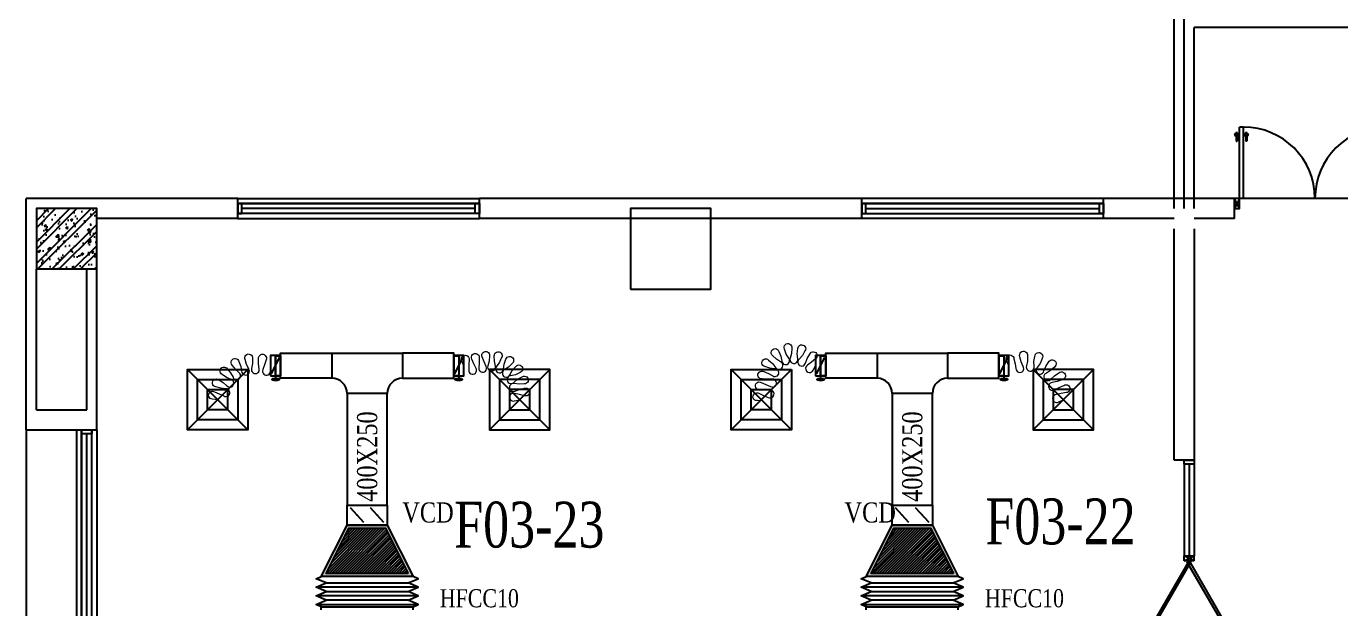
# Model space of a CAD drawing. Header units: metres. Extents: x 352651 to 1421851, y -87441 to -24441.
# Drawn here: x 545077 to 558133, y -38153 to -32364 of the extents above; entities that cross this region are included whole.
import ezdxf

# ---------------------------------------------------------------- set-up
doc = ezdxf.new("R2010")
doc.units = ezdxf.units.M
doc.header["$LTSCALE"] = 300
doc.header["$MEASUREMENT"] = 0
for name, color, linetype in [('bat noi mem', 4, 'CONTINUOUS'), ('CUA', 8, 'CONTINUOUS'), ('CUAGIO', 2, 'CONTINUOUS'), ('HATCH', 145, 'CONTINUOUS'), ('KT', 1, 'CONTINUOUS'), ('NOITHAT', 145, 'CONTINUOUS'), ('THAY', 9, 'CONTINUOUS'), ('thiet bi', 11, 'CONTINUOUS'), ('TUONG', 7, 'CONTINUOUS'), ('vach', 6, 'CONTINUOUS')]:
    doc.layers.add(name, color=color, linetype=linetype)
doc.layers.add('noi mem', color=5, linetype='BATTING', lineweight=0)
doc.styles.add('PHU', font='vntimeh.shx', dxfattribs={"width": 0.8})
doc.styles.add('ROMANS', font='romans.shx', dxfattribs={"width": 0.75, "bigfont": 'romancvn.shx'})
doc.linetypes.add('BATTING', pattern='A,0.0001,-0.1,[134,ltypeshp.shx,S=0.1,R=0,X=-0.1,Y=0],-0.2,[134,ltypeshp.shx,S=0.1,R=180,X=0.1,Y=0],-0.1', length=0.4001)
pattern_1 = [(0, (-273509.999, -63000.001), (4.6875, 9.375), [0, -9.375])]
pattern_2 = [(45, (-273510, -63000), (-13.25825215, 13.25825215), [])]

# ---------------------------------------------------------------- blocks, each defined once
blk = doc.blocks.new('c1800')
at = {"layer": 'CUA', "ltscale": 0.2}
for p, q in [((22, 661), (22, 607)), ((50, 0), (50, 710)), ((90, 710), (50, 710)), ((90, 0), (90, 710)), ((118, 661), (118, 607)), ((1482, 661), (1482, 607)), ((1510, 0), (1510, 710)), ((1510, 710), (1550, 710)), ((1550, 0), (1550, 710)), ((1578, 661), (1578, 607)), ((47, 635), (-2, 635)), ((16, 619), (16, 570)), ((16, 570), (28, 570)), ((28, 619), (28, 570)), ((93, 635), (142, 635)), ((112, 619), (112, 570)), ((124, 570), (112, 570)), ((124, 619), (124, 570)), ((1507, 635), (1458, 635)), ((1476, 619), (1476, 570)), ((1476, 570), (1488, 570)), ((1488, 619), (1488, 570)), ((1553, 635), (1602, 635)), ((1572, 619), (1572, 570)), ((1584, 570), (1572, 570)), ((1584, 619), (1584, 570)), ((50, 0), (0, -100)), ((50, -100), (0, 0)), ((50, -100), (50, 0)), ((90, 0), (50, 0)), ((1510, 0), (1550, 0)), ((1550, -100), (1550, 0)), ((1550, -100), (1600, 0)), ((1550, 0), (1600, -100)), ((50, -100), (50, -100)), ((1550, -100), (1550, -100))]:
    blk.add_line(p, q, dxfattribs=at)
for points in [[(50, 0), (0, 0), (0, -100), (50, -100)], [(1550, 0), (1600, 0), (1600, -100), (1550, -100)]]:
    blk.add_lwpolyline(points, close=True, dxfattribs=at)
for centre in [(22, 635), (118, 635), (1482, 635), (1578, 635)]:
    blk.add_circle(centre, 17.3, dxfattribs=at)
for centre, start, end in [((90, 0), 0, 90), ((1510, 0), 90, 180)]:
    blk.add_arc(centre, 710, start, end, dxfattribs=at)
blk = doc.blocks.new('cot1')
at = {"layer": 'vach'}
blk.add_lwpolyline([(-400, -400), (400, -400), (400, 400), (-400, 400)], close=True, dxfattribs=at)
blk = doc.blocks.new('SAD')
at = {"layer": 'CUAGIO', "color": 8}
for p, q in [((-300, -300), (300, 300)), ((300, -300), (-300, 300))]:
    blk.add_line(p, q, dxfattribs=at)
at = {"layer": 'CUAGIO'}
blk.add_lwpolyline([(300, -300), (300, 300), (-300, 300), (-300, -300)], close=True, dxfattribs=at)
at = {"layer": 'CUAGIO', "color": 8}
for points in [[(200, -200), (200, 200), (-200, 200), (-200, -200)], [(100, -100), (100, 100), (-100, 100), (-100, -100)]]:
    blk.add_lwpolyline(points, close=True, dxfattribs=at)
blk = doc.blocks.new('1-van gio D200')
at = {"layer": 'CUAGIO'}
h = blk.add_hatch(dxfattribs=at)
h.set_pattern_fill('ANSI31', color=256, scale=100, style=0)
edge = h.paths.add_edge_path()
edge.add_ellipse((486127, -58494), major_axis=(-38.1, 0), ratio=0.310482, start_angle=0, end_angle=360, ccw=False)
for p, q in [((486167, -58437), (486087, -58277)), ((486127, -58257), (486127, -58494))]:
    blk.add_line(p, q, dxfattribs=at)
at = {"layer": 'CUAGIO', "const_width": 3}
for points in [[(486127, -58457), (486177, -58457), (486177, -58257), (486077, -58257), (486077, -58457), (486127, -58457)], [(486167, -58437), (486087, -58277)], [(486127, -58257), (486127, -58494)]]:
    blk.add_lwpolyline(points, dxfattribs=at)
at = {"layer": 'CUAGIO'}
blk.add_lwpolyline([(486177, -58457), (486077, -58457), (486077, -58257), (486177, -58257)], close=True, dxfattribs=at)
at = {"layer": 'CUAGIO', "const_width": 5.35}
blk.add_lwpolyline([(486131, -58357, -1), (486123, -58357, -1)], format="xyb", close=True, dxfattribs=at)
at = {"layer": 'CUAGIO', "extrusion": (0, 0, -1)}
blk.add_ellipse((486127, -58494), major_axis=(-38.1, 0), ratio=0.310482, start_param=-1.570796, end_param=4.712389, dxfattribs=at)

msp = doc.modelspace()

# ---------------------------------------------------------------- hatches: boundary and pattern name
at = {"layer": 'CUAGIO'}
h = msp.add_hatch(dxfattribs=at)
h.set_pattern_fill('DOTS', color=256, scale=150, style=0)
h.set_pattern_definition(pattern_1)
h.paths.add_polyline_path([(548871.3, -37802.7), (548054.8, -37802.7), (548281.5, -37352.7), (548644.6, -37352.7)], flags=16)
h.paths.add_polyline_path([(548920, -37832.7), (548006, -37832.7), (548263, -37322.7), (548663, -37322.7)])
h = msp.add_hatch(dxfattribs=at)
h.set_pattern_fill('DOTS', color=256, scale=150, style=0)
h.set_pattern_definition(pattern_1)
h.paths.add_polyline_path([(554285.5, -37802.7), (553469, -37802.7), (553695.7, -37352.7), (554058.8, -37352.7)], flags=16)
h.paths.add_polyline_path([(554334.2, -37832.7), (553420.2, -37832.7), (553677.2, -37322.7), (554077.2, -37322.7)])
h = msp.add_hatch(dxfattribs=at)
h.set_pattern_fill('ANSI31', color=256, scale=150, style=0)
h.set_pattern_definition(pattern_2)
h.paths.add_polyline_path([(548871.3, -37802.7), (548054.8, -37802.7), (548281.5, -37352.7), (548644.6, -37352.7)])
h = msp.add_hatch(dxfattribs=at)
h.set_pattern_fill('ANSI31', color=256, scale=150, style=0)
h.set_pattern_definition(pattern_2)
h.paths.add_polyline_path([(554285.5, -37802.7), (553469, -37802.7), (553695.7, -37352.7), (554058.8, -37352.7)])
at = {"layer": 'NOITHAT', "linetype": 'Continuous'}
h = msp.add_hatch(dxfattribs=at)
h.set_pattern_fill('ANSI32,_O', color=256, scale=400)
h.set_pattern_definition([(45, (175579.86, -347466.49), (-106.066017, 106.066017), []), (45, (175650.57, -347466.49), (-106.066017, 106.066017), [])])
h.paths.add_polyline_path([(545477.2, -34575.5), (545477.2, -34175.5), (545177.2, -34175.5), (545177.2, -34575.5)])
h.paths.add_polyline_path([(545777.2, -34575.5), (545777.2, -34175.5), (545477.2, -34175.5), (545477.2, -34575.5)])
h.paths.add_polyline_path([(545477.2, -34575.5), (545477.2, -34775.5), (545777.2, -34775.5), (545777.2, -34575.5)])
h.paths.add_polyline_path([(545477.2, -34775.5), (545477.2, -34575.5), (545177.2, -34575.5), (545177.2, -34775.5)])
h = msp.add_hatch(dxfattribs=at)
h.set_pattern_fill('AR-CONC,_O', color=256, scale=30)
h.set_pattern_definition([(50, (175579.86, -347466.49), (215.178055, -18.82564), [22.5, -247.5]), (355, (175579.86, -347466.49), (-41.6254, 225.65764), [18, -198]), (100.4514, (175597.79, -347468.05), (173.552815, 206.83186), [19.12206, -210.34263]), (46.1842, (175579.86, -347406.49), (320.17231, -49.6557), [33.75, -371.25]), (96.6356, (175606.54, -347410.62), (280.39881, 292.23536), [28.68309, -315.5139]), (351.1842, (175579.86, -347406.5), (280.39858, 292.23558), [27, -297]), (21, (175609.86, -347421.49), (179.072116, -120.78567), [22.5, -247.5]), (326, (175609.86, -347421.49), (72.9946, 217.54501), [18, -198]), (71.4514, (175624.78, -347431.55), (252.06679, 96.75915), [19.12206, -210.34263]), (37.5, (175579.86, -347466.486), (3.647957, 99.868156), [0, -195.6, 0, -201, 0, -198.75]), (7.5, (175579.86, -347466.49), (78.920861, 118.323514), [0, -114.6, 0, -191.1, 0, -75.75]), (327.5, (175512.96, -347466.486), (160.146731, -6.766462), [0, -75, 0, -234, 0, -310.5]), (317.5, (175482.96, -347466.49), (174.95585, 30.031495), [0, -97.5, 0, -155.4, 0, -220.5])])
h.paths.add_polyline_path([(545477.2, -34575.5), (545477.2, -34175.5), (545177.2, -34175.5), (545177.2, -34575.5)])
h.paths.add_polyline_path([(545777.2, -34575.5), (545777.2, -34175.5), (545477.2, -34175.5), (545477.2, -34575.5)])
h.paths.add_polyline_path([(545477.2, -34575.5), (545477.2, -34775.5), (545777.2, -34775.5), (545777.2, -34575.5)])
h.paths.add_polyline_path([(545477.2, -34775.5), (545477.2, -34575.5), (545177.2, -34575.5), (545177.2, -34775.5)])

# ---------------------------------------------------------------- linework, layer by layer
at = {"layer": 'bat noi mem'}
for p, q in [((548920, -37832.7), (548006, -37832.7)), ((554334.2, -37832.7), (553420.2, -37832.7)), ((548970, -37939.8), (547956, -37939.8)), ((548056, -37897), (548870, -37897)), ((548056, -37982.7), (548870, -37982.7)), ((554384.2, -37939.8), (553370.2, -37939.8)), ((553470.2, -37897), (554284.2, -37897)), ((553470.2, -37982.7), (554284.2, -37982.7)), ((548970, -38025.6), (547956, -38025.6)), ((547956, -38111.3), (548970, -38111.3)), ((548870, -38068.4), (548056, -38068.4)), ((554384.2, -38025.6), (553370.2, -38025.6)), ((553370.2, -38111.3), (554384.2, -38111.3)), ((554284.2, -38068.4), (553470.2, -38068.4))]:
    msp.add_line(p, q, dxfattribs=at)
for points in [[(548006, -38132.7), (547956, -38111.3), (548056, -38068.4), (547956, -38025.6), (548056, -37982.7), (547956, -37939.8), (548056, -37897), (547956, -37854.1), (548006, -37832.7)], [(548920, -38132.7), (548970, -38111.3), (548870, -38068.4), (548970, -38025.6), (548870, -37982.7), (548970, -37939.8), (548870, -37897), (548970, -37854.1), (548920, -37832.7)], [(553420.2, -38132.7), (553370.2, -38111.3), (553470.2, -38068.4), (553370.2, -38025.6), (553470.2, -37982.7), (553370.2, -37939.8), (553470.2, -37897), (553370.2, -37854.1), (553420.2, -37832.7)], [(554334.2, -38132.7), (554384.2, -38111.3), (554284.2, -38068.4), (554384.2, -38025.6), (554284.2, -37982.7), (554384.2, -37939.8), (554284.2, -37897), (554384.2, -37854.1), (554334.2, -37832.7)]]:
    msp.add_lwpolyline(points, dxfattribs=at)
at = {"layer": 'CUA', "linetype": 'Continuous'}
for p, q in [((547177.2, -34125.5), (549577.2, -34125.5)), ((549577.2, -34125.5), (547177.2, -34125.5)), ((549537.2, -34175.5), (547217.2, -34175.5)), ((555777.2, -34125.5), (553377.2, -34125.5)), ((553377.2, -34125.5), (555777.2, -34125.5)), ((553417.2, -34175.5), (555737.2, -34175.5)), ((549577.2, -34225.5), (547177.2, -34225.5)), ((553377.2, -34225.5), (555777.2, -34225.5)), ((545627.2, -36375.5), (545627.2, -38775.5)), ((545627.2, -38775.5), (545627.2, -36375.5)), ((545677.2, -38735.5), (545677.2, -36415.5)), ((545727.2, -38775.5), (545727.2, -36375.5)), ((556577.2, -36715.5), (556577.2, -37625.5)), ((556627.2, -36715.5), (556627.2, -37625.5)), ((556677.2, -36715.5), (556677.2, -37625.5))]:
    msp.add_line(p, q, dxfattribs=at)
at = {"layer": 'CUA'}
for p, q in [((556577.2, -37625.5), (556676.8, -37625.5)), ((556676.8, -37678.3), (556577.2, -37625.5)), ((556577.2, -37678.3), (556676.8, -37625.5)), ((556577.2, -37678.3), (556577.2, -37625.5)), ((556676.8, -37678.3), (556577.2, -37678.3)), ((556676.8, -37678.3), (556676.8, -37625.5))]:
    msp.add_line(p, q, dxfattribs=at)
at = {"layer": 'CUA', "linetype": 'Continuous'}
for points in [[(547177.2, -34225.5), (547217.2, -34225.5), (547217.2, -34125.5), (547177.2, -34125.5)], [(549577.2, -34225.5), (549537.2, -34225.5), (549537.2, -34125.5), (549577.2, -34125.5)], [(553377.2, -34225.5), (553417.2, -34225.5), (553417.2, -34125.5), (553377.2, -34125.5)], [(555777.2, -34225.5), (555737.2, -34225.5), (555737.2, -34125.5), (555777.2, -34125.5)], [(545727.2, -36375.5), (545727.2, -36415.5), (545627.2, -36415.5), (545627.2, -36375.5)], [(556677.2, -36675.5), (556677.2, -36715.5), (556577.2, -36715.5), (556577.2, -36675.5)]]:
    msp.add_lwpolyline(points, close=True, dxfattribs=at)
at = {"layer": 'CUA'}
for points in [[(556196.7, -38465.8), (556645.3, -37688.8), (556627, -37678.3), (556178.4, -38455.3)], [(557057.3, -38465.8), (556608.7, -37688.8), (556627, -37678.3), (557075.6, -38455.3)]]:
    msp.add_lwpolyline(points, close=True, dxfattribs=at)
at = {"layer": 'CUAGIO'}
for p, q in [((548113, -35612.7), (548813, -35612.7)), ((548663, -36012.7), (548263, -36012.7)), ((554077.2, -36012.7), (553677.2, -36012.7)), ((548430, -37297), (548296.1, -37148.4)), ((548630, -37297), (548496.1, -37148.4)), ((553844.2, -37297), (553710.3, -37148.4)), ((554044.2, -37297), (553910.3, -37148.4))]:
    msp.add_line(p, q, dxfattribs=at)
at = {"layer": 'CUAGIO', "ltscale": 1.5}
msp.add_line((553527.2, -35612.7), (554227.2, -35612.7), dxfattribs=at)
at = {"layer": 'CUAGIO', "color": 2}
for p, q in [((548263, -36012.7), (548263, -37122.7)), ((548663, -37122.7), (548663, -36012.7)), ((553677.2, -36012.7), (553677.2, -37122.7)), ((554077.2, -37122.7), (554077.2, -36012.7))]:
    msp.add_line(p, q, dxfattribs=at)
at = {"layer": 'CUAGIO'}
for points in [[(547553, -35637.7), (547603, -35637.7), (547603, -35837.7), (547553, -35837.7)], [(548113, -35862.7), (547603, -35862.7), (547603, -35612.7), (548113, -35612.7)], [(548813, -35862.7), (549323, -35862.7), (549323, -35612.7), (548813, -35612.7)], [(549323, -35637.7), (549373, -35637.7), (549373, -35837.7), (549323, -35837.7)], [(552967.2, -35637.7), (553017.2, -35637.7), (553017.2, -35837.7), (552967.2, -35837.7)], [(553527.2, -35862.7), (553017.2, -35862.7), (553017.2, -35612.7), (553527.2, -35612.7)], [(554227.2, -35862.7), (554737.2, -35862.7), (554737.2, -35612.7), (554227.2, -35612.7)], [(554737.2, -35637.7), (554787.2, -35637.7), (554787.2, -35837.7), (554737.2, -35837.7)], [(548263, -37122.7), (548663, -37122.7), (548663, -37322.7), (548263, -37322.7)], [(553677.2, -37122.7), (554077.2, -37122.7), (554077.2, -37322.7), (553677.2, -37322.7)], [(548920, -37832.7), (548006, -37832.7), (548263, -37322.7), (548663, -37322.7)], [(554334.2, -37832.7), (553420.2, -37832.7), (553677.2, -37322.7), (554077.2, -37322.7)], [(548871.3, -37802.7), (548054.8, -37802.7), (548281.5, -37352.7), (548644.6, -37352.7)], [(554285.5, -37802.7), (553469, -37802.7), (553695.7, -37352.7), (554058.8, -37352.7)]]:
    msp.add_lwpolyline(points, close=True, dxfattribs=at)
at = {"layer": 'CUAGIO', "const_width": 10}
for points in [[(548358, -37222.7, 1), (548368, -37222.7, 1)], [(548558, -37222.7, 1), (548568, -37222.7, 1)], [(553772.2, -37222.7, 1), (553782.2, -37222.7, 1)], [(553972.2, -37222.7, 1), (553982.2, -37222.7, 1)]]:
    msp.add_lwpolyline(points, format="xyb", close=True, dxfattribs=at)
at = {"layer": 'CUAGIO'}
for centre, start, end in [((548113, -36012.7), 0, 90), ((548813, -36012.7), 90, 180), ((553527.2, -36012.7), 0, 90), ((554227.2, -36012.7), 90, 180)]:
    msp.add_arc(centre, 150, start, end, dxfattribs=at)
at = {"layer": 'noi mem', "linetype": 'ByBlock', "ltscale": 1.5}
for points in [[(546977.2, -36075.5), (546927.1, -36069.1, -1.3333333), (546947.3, -35996.9), (546993.5, -36017.5), (547039.4, -36038.3, 1.3333333), (547060, -35966.2), (547010, -35959.6), (546959.9, -35946.4, -1.3333333), (546989.2, -35877.4), (547033.5, -35904.3), (547070.5, -35936.9, 1.3333333), (547111.1, -35873.8), (547066.1, -35853.7), (547023.2, -35824.5, -1.3333333), (547073.9, -35769.2), (547106.7, -35809.3), (547130.6, -35852.4, 1.3333333), (547190, -35806.5), (547154.3, -35772.6), (547123.7, -35730.7, -1.3333333), (547190, -35695.6), (547207.4, -35744.4), (547215.6, -35793, 1.3333333), (547286.8, -35769.6), (547264.6, -35725.6), (547249.7, -35676, -1.3333333), (547323.9, -35665), (547324.1, -35716.8), (547315.5, -35765.4, 1.3333333), (547390.5, -35767.1), (547384.2, -35718.3), (547384.8, -35667.4, -1.3333333), (547458.8, -35679.2), (547443.7, -35727.7), (547428.1, -35775.8, 1.3333333), (547502, -35788.2), (547503, -35737.7)], [(549423, -35737.7), (549401.9, -35690.9, -1.3333333), (549475.5, -35676.6), (549473.4, -35728), (549471.2, -35779.3, 1.3333333), (549544.9, -35765.1), (549523.7, -35718.2), (549502.6, -35671.4, -1.3333333), (549576.2, -35657.2), (549574.1, -35708.5), (549571.9, -35759.8, 1.3333333), (549645.6, -35745.6), (549624.4, -35698.8), (549605.4, -35650, -1.3333333), (549679.7, -35639.3), (549675.1, -35691.5), (549661.7, -35740, 1.3333333), (549736.7, -35742.3), (549726.3, -35693.1), (549725.4, -35640.6, -1.3333333), (549798.7, -35656.3), (549776.4, -35703.8), (549746.8, -35744.4, 1.3333333), (549816.1, -35773), (549823.7, -35723.3), (549841.4, -35673.8, -1.3333333), (549904.5, -35714.3), (549866.8, -35750.9), (549824.8, -35778.6, 1.3333333), (549879.7, -35829.7), (549904.3, -35785.9), (549938.2, -35745.8, -1.3333333), (549983, -35805.9), (549934.9, -35826.9), (549885.9, -35838, 1.3333333), (549919.2, -35905.2), (549957.7, -35872.8), (550003.5, -35847.2, -1.3333333), (550024.3, -35919.2), (549971.9, -35922), (549922.1, -35915.1, 1.3333333), (549929.6, -35989.7), (549977, -35972.9), (550027, -35961, -1.3333333), (550027.2, -36036), (549977.1, -36024.2), (549927.1, -36012.5, 1.3333333), (549927.3, -36087.5), (549977.2, -36075.5)], [(552387.7, -36085.9), (552336.7, -36084.6, -1.3333333), (552353.2, -36011.4), (552399.8, -36032), (552446.4, -36052.5, 1.3333333), (552462.8, -35979.4), (552411.9, -35978), (552361, -35976.7, -1.3333333), (552377.4, -35903.5), (552424, -35924.1), (552470.6, -35944.6, 1.3333333), (552487.1, -35871.4), (552436.1, -35870.1), (552385.2, -35868.8, -1.3333333), (552401.6, -35795.6), (552448.2, -35816.2), (552492.1, -35839.2, 1.3333333), (552513.1, -35767.2), (552463.6, -35763.1), (552413.7, -35746.8, -1.3333333), (552450, -35681.2), (552490.4, -35714.9), (552519.6, -35754.7, 1.3333333), (552569.9, -35699.2), (552527.4, -35674), (552490, -35637.2, -1.3333333), (552551.7, -35594.6), (552572.8, -35642.7), (552581.2, -35691.4, 1.3333333), (552651.1, -35664), (552624.2, -35622.6), (552607.1, -35572.9, -1.3333333), (552681.3, -35562.3), (552678.8, -35614.8), (552664.7, -35662.1, 1.3333333), (552739.4, -35668.7), (552733.8, -35619.6), (552740.6, -35567.5, -1.3333333), (552811.8, -35591.1), (552786.2, -35637), (552752.4, -35673, 1.3333333), (552816.3, -35712.3), (552833.2, -35665.8), (552858.2, -35621.3, -1.3333333), (552915.3, -35669.9), (552875.3, -35701.7), (552835.2, -35733.2, 1.3333333), (552892.1, -35782), (552917.2, -35737.7)], [(554837.2, -35737.7), (554816.2, -35692, -1.3333333), (554887.4, -35668.4), (554897.8, -35717.6), (554907.1, -35766.5, 1.3333333), (554978.7, -35744.3), (554958.7, -35698.8), (554946.6, -35648.2, -1.3333333), (555021, -35638.8), (555021.9, -35690.8), (555012.3, -35738.5, 1.3333333), (555087, -35744.7), (555085.4, -35696), (555094.7, -35644.9, -1.3333333), (555166.6, -35666.3), (555146.4, -35714.2), (555118.3, -35754, 1.3333333), (555184.2, -35789.8), (555202.3, -35744.6), (555231.5, -35701.7, -1.3333333), (555288.6, -35750.3), (555250.8, -35786), (555209, -35811, 1.3333333), (555254.8, -35870.4), (555289.7, -35836.4), (555333.7, -35808.9, -1.3333333), (555366.3, -35876.4), (555317.3, -35893.8), (555268.1, -35904.1, 1.3333333), (555291.7, -35975.3), (555337.3, -35954.3), (555383.1, -35933.4, -1.3333333), (555406.5, -36004.6), (555357.3, -36014.9), (555308, -36025.2, 1.3333333), (555331.5, -36096.5), (555377.2, -36075.5)]]:
    msp.add_lwpolyline(points, format="xyb", dxfattribs=at)
at = {"layer": 'THAY'}
for p, q in [((556477.2, -34175.5), (556477.2, -32175.5)), ((556577.2, -34175.5), (556577.2, -32275.5)), ((559477.2, -32375.5), (556677.2, -32375.5)), ((556677.2, -34175.5), (556677.2, -32375.5)), ((558677.2, -34075.5), (557077.2, -34075.5))]:
    msp.add_line(p, q, dxfattribs=at)
at = {"layer": 'THAY', "linetype": 'Continuous'}
for p, q in [((547177.2, -34075.5), (549577.2, -34075.5)), ((555777.2, -34075.5), (553377.2, -34075.5)), ((547177.2, -34275.5), (549577.2, -34275.5)), ((555777.2, -34275.5), (553377.2, -34275.5)), ((545077.2, -36375.5), (545077.2, -38775.5)), ((545577.2, -36375.5), (545577.2, -38775.5))]:
    msp.add_line(p, q, dxfattribs=at)
msp.add_lwpolyline([(545777.2, -36375.5), (545777.2, -38775.5), (545627.2, -38775.5), (545627.2, -36375.5)], close=True, dxfattribs=at)
at = {"layer": 'thiet bi'}
for p, q in [((548006, -38164.2), (548006, -38132.7)), ((548006, -38132.7), (548920, -38132.7)), ((548920, -38164.2), (548920, -38132.7)), ((553420.2, -38164.2), (553420.2, -38132.7)), ((553420.2, -38132.7), (554334.2, -38132.7)), ((554334.2, -38164.2), (554334.2, -38132.7))]:
    msp.add_line(p, q, dxfattribs=at)
at = {"layer": 'TUONG'}
for p, q in [((547177.2, -34075.5), (545077.2, -34075.5)), ((545077.2, -36375.5), (545077.2, -34075.5)), ((547177.2, -34275.5), (547177.2, -34075.5)), ((549577.2, -34275.5), (549577.2, -34075.5)), ((553377.2, -34075.5), (549577.2, -34075.5)), ((557077.2, -34075.5), (549627.2, -34075.5)), ((553377.2, -34275.5), (553377.2, -34075.5)), ((555777.2, -34275.5), (555777.2, -34075.5)), ((557077.2, -34275.5), (557077.2, -34075.5)), ((547177.2, -34275.5), (545777.2, -34275.5)), ((553377.2, -34275.5), (549577.2, -34275.5)), ((556477.2, -34275.5), (549627.2, -34275.5)), ((556477.2, -34275.5), (555777.2, -34275.5)), ((557077.2, -34275.5), (556677.2, -34275.5)), ((556477.2, -36675.5), (556477.2, -34375.5)), ((556677.2, -34375.5), (556677.2, -36675.5)), ((545177.2, -36175.5), (545177.2, -34775.5)), ((545677.2, -36175.5), (545677.2, -34775.5)), ((545777.2, -36375.5), (545777.2, -34775.5)), ((545177.2, -36175.5), (545677.2, -36175.5)), ((545077.2, -36375.5), (545777.2, -36375.5)), ((556677.2, -36675.5), (556477.2, -36675.5))]:
    msp.add_line(p, q, dxfattribs=at)
at = {"layer": 'vach'}
msp.add_lwpolyline([(545177.2, -34775.5), (545777.2, -34775.5), (545777.2, -34175.5), (545177.2, -34175.5)], close=True, dxfattribs=at)
msp.add_lwpolyline([(545177.2, -34775.5), (545777.2, -34775.5), (545777.2, -34175.5), (545177.2, -34175.5)], close=True, dxfattribs=at)

# ---------------------------------------------------------------- block references
at = {"layer": 'CUAGIO', "xscale": -1}
for p in [(1033680.1, 22619.7), (1035500.1, 22619.7), (1039094.3, 22619.7), (1040914.3, 22619.7)]:
    msp.add_blockref('1-van gio D200', p, dxfattribs=at)
at = {"layer": 'CUAGIO', "xscale": -1, "rotation": 180}
for p in [(546977.2, -36075.5), (552377.2, -36075.5)]:
    msp.add_blockref('SAD', p, dxfattribs=at)
at = {"layer": 'CUAGIO', "rotation": 180}
for p in [(549977.2, -36075.5), (555377.2, -36075.5)]:
    msp.add_blockref('SAD', p, dxfattribs=at)
at = {"layer": 'HATCH'}
msp.add_blockref('c1800', (557077.2, -34075.5), dxfattribs=at)
at = {"layer": 'vach'}
msp.add_blockref('cot1', (551477.2, -34575.5), dxfattribs=at)

# ---------------------------------------------------------------- texts
at = {"layer": 'CUAGIO', "color": 2, "char_height": 200, "width": 888.608, "attachment_point": 1, "rotation": 90, "style": 'PHU'}
for insert in [(548362.8, -37090.6), (553777, -37090.6)]:
    msp.add_mtext('400x250', dxfattribs=dict(at, insert=insert))
at = {"layer": 'CUAGIO', "color": 2, "attachment_point": 1, "style": 'PHU'}
for s, insert, char_height, width in [('VCD', (548812, -37096.1), 200, 528.56), ('VCD', (553204.5, -37096.1), 200, 439.881), ('hfcc10', (549184.6, -37958.6), 180, 528.56), ('hfcc10', (554598.8, -37958.6), 180, 528.56)]:
    msp.add_mtext(s, dxfattribs=dict(at, insert=insert, char_height=char_height, width=width))
at = {"layer": 'KT', "ltscale": 1.5, "char_height": 456.096, "width": 2517.297, "attachment_point": 1, "style": 'ROMANS'}
for s, insert in [('{\\fTimes New Roman|b0|i0|c0|p18;F03-22}', (554603.6, -37056.6)), ('{\\fTimes New Roman|b0|i0|c0|p18;F03-23}', (549327.5, -37088.6))]:
    msp.add_mtext(s, dxfattribs=dict(at, insert=insert))

doc.saveas('drawing.dxf')
